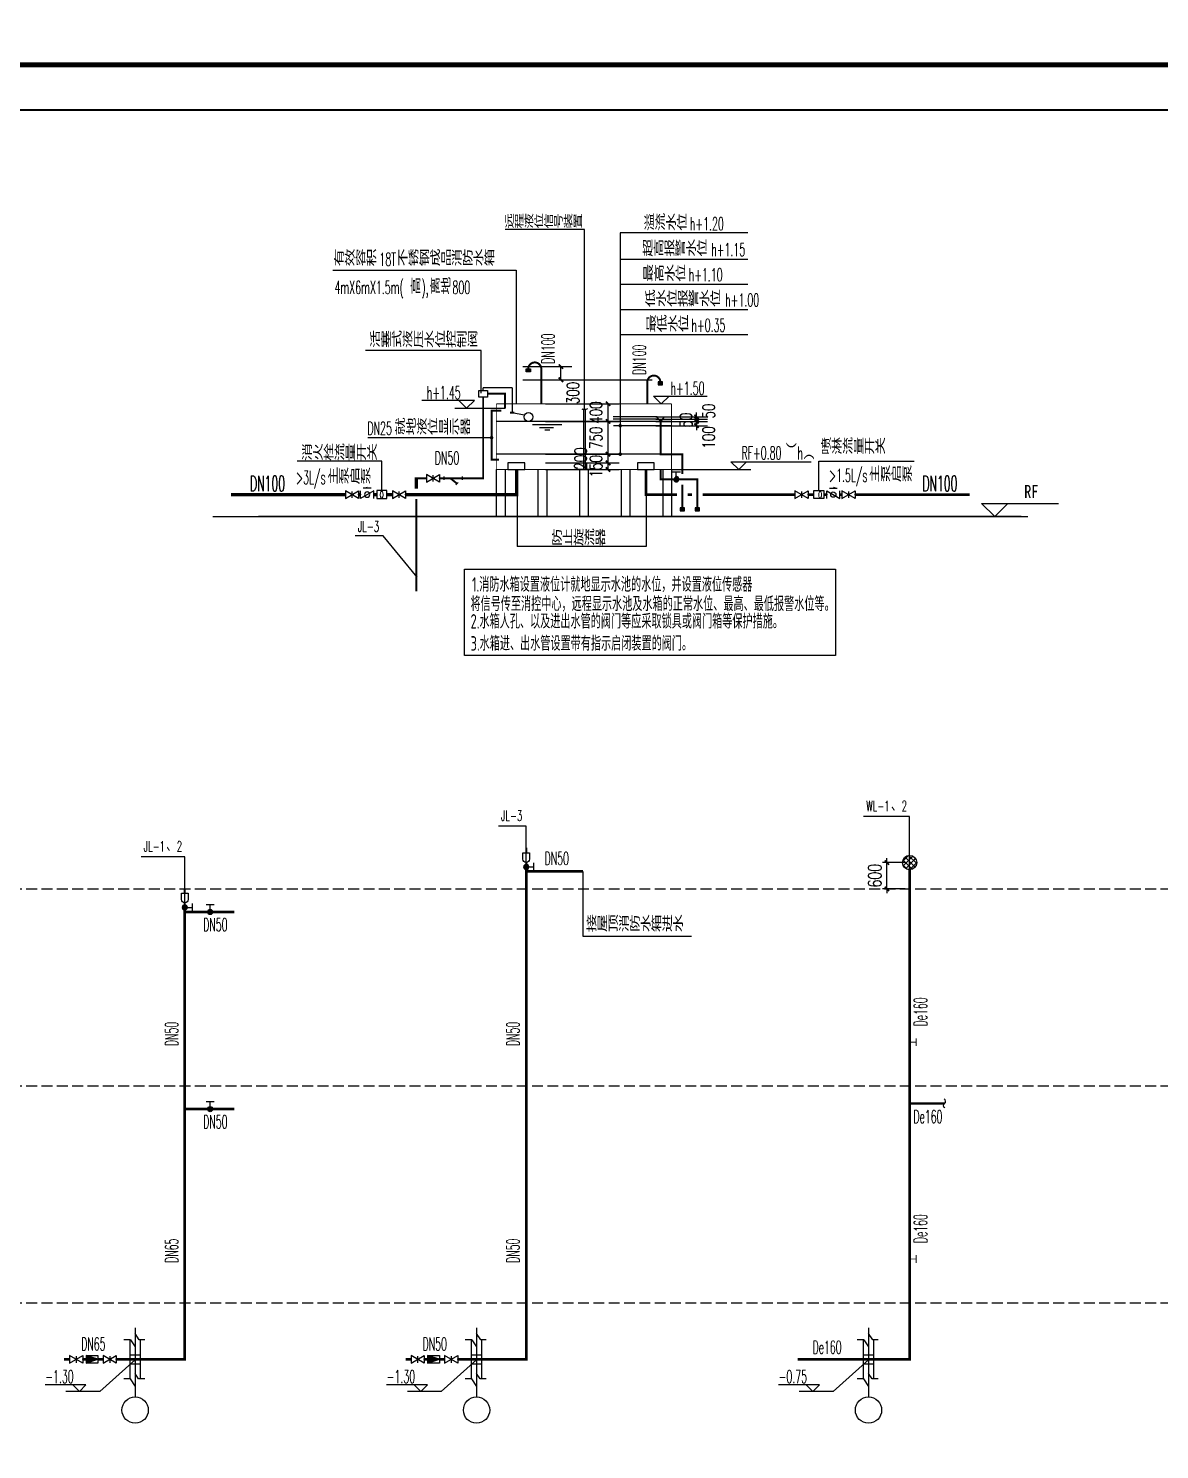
# Model space of a CAD drawing. Extents: x -452079 to 117456, y 3902 to 836955.
# Drawn here: x -314735 to -288910, y 234629 to 267077 of the extents above; entities that cross this region are included whole.
import ezdxf
from ezdxf.enums import TextEntityAlignment as Align

# ---------------------------------------------------------------- set-up
doc = ezdxf.new("R2010")
doc.units = 0
doc.header["$LTSCALE"] = 1000
doc.header["$MEASUREMENT"] = 0
for name, pattern in [('__DASH', [0.35, 0.25, -0.1]), ('CONTINOUS', [0]), ('DASH', [0.35, 0.25, -0.1])]:
    doc.linetypes.add(name, pattern=pattern)
for name, color, linetype in [('0-cxFrame', 155, 'Continuous'), ('BZ_ZF给水', 3, 'Continuous'), ('DIM_ELEV', 3, 'Continuous'), ('DIM_污水', 2, 'Continuous'), ('DIM_给水', 3, 'Continuous'), ('FM_ZF消防', 1, 'Continuous'), ('FM_ZF给水', 3, 'Continuous'), ('gps-wang', 90, 'Continuous'), ('PIPE-污水', 2, 'DASH'), ('SB_ZF污水', 2, 'Continuous'), ('SB_ZF消火栓M', 10, 'Continuous'), ('TEXT_给水', 3, 'Continuous'), ('TWT_DIM', 3, 'Continuous'), ('TWT_LEAD', 3, 'Continuous'), ('TWT_ZFBZ', 3, 'Continuous'), ('TWT_ZFSYMB', 3, 'Continuous'), ('TWT_ZF文字', 3, 'Continuous'), ('WZ_ZF污水', 2, 'Continuous'), ('WZ_ZF消防', 10, 'Continuous'), ('建-标高', 3, 'Continuous'), ('污水cao', 2, 'Continuous'), ('给排水wang', 2, 'Continuous')]:
    doc.layers.add(name, color=color, linetype=linetype)
for name, color, linetype, lineweight in [('0-cxText', 131, 'Continuous', 25), ('Gps-ZF喷淋', 6, 'TG_ZP', 60), ('Gps-ZF污水', 2, 'DASH', 60), ('Gps-ZF消防', 1, 'TG_X', 60), ('Gps-ZF给水', 3, 'TG_J', 60)]:
    doc.layers.add(name, color=color, linetype=linetype, lineweight=lineweight)
doc.styles.add('_TCH_DIM', font='SIMPLEX', dxfattribs={"width": 0.75, "bigfont": '@1HZTXT'})
doc.styles.add('_TCH_DIM_T3', font='SIMPLEX', dxfattribs={"width": 0.705882, "bigfont": 'GBCBIG'})
doc.styles.add('_TWT_PIPEDN', font='SIMPLEX', dxfattribs={"width": 0.65, "height": 3.5, "bigfont": 'HZTXT'})
doc.styles.add('_TWT_SERIAL', font='SIMPLEX', dxfattribs={"width": 0.8, "height": 3, "bigfont": 'HZTXT'})
doc.styles.add('cx_tuming', font='')
doc.styles.add('cx_tuqian1', font='')
doc.styles.add('HZTXT5', font='ISOCP.shx', dxfattribs={"width": 0.75, "bigfont": 'HZTXT.shx'})
doc.styles.add('TG_LINETYPE', font='SIMPLEX', dxfattribs={"width": 0.8, "height": 3.5, "bigfont": 'HZTXT'})
doc.styles.add('黑体', font='', dxfattribs={"height": 12})
doc.styles.get('cx_tuming').set_extended_font_data('SimHei')
doc.styles.get('cx_tuqian1').set_extended_font_data('SimSun')
doc.styles.get('黑体').set_extended_font_data('SimHei')
doc.linetypes.add('TG_J', pattern='A,2,-0.3,["J",TG_LINETYPE,S=0.1,R=0,X=-0.23,Y=-0.15],0', length=2.3)
doc.linetypes.add('TG_X', pattern='A,5,-0.3,["X",TG_LINETYPE,S=0.1,R=0,X=-0.23,Y=-0.15],0', length=5.3)
doc.linetypes.add('TG_ZP', pattern='A,3,-0.6,["ZP",TG_LINETYPE,S=0.1,R=0,X=-0.52,Y=-0.15],0', length=3.6)
doc.dimstyles.new('_TCH_ARCH&&100', dxfattribs={"dimtxt": 297.5, "dimasz": 100, "dimexe": 100, "dimexo": 100, "dimgap": 126.25, "dimtad": 1, "dimdec": 0, "dimzin": 0, "dimdsep": 46, "dimtxsty": '_TCH_DIM_T3', "dimblk": 'ARCHTICK', "dimcen": 0.09, "dimclrt": 7, "dimazin": 2, "dimtfac": 1, "dimtdec": 0, "dimtix": 1, "dimtmove": 2, "dimatfit": 3, "dimfxl": 0, "dimtolj": 1, "dimtzin": 0, "dimarcsym": 0})
doc.dimstyles.new('_TWT_ARCH&&100', dxfattribs={"dimtxt": 280, "dimasz": 100, "dimexe": 250, "dimexo": 300, "dimgap": 100, "dimtad": 1, "dimdec": 0, "dimzin": 0, "dimdsep": 46, "dimtxsty": '_TCH_DIM_T3', "dimblk": 'ARCHTICK', "dimcen": 0.09, "dimclrt": 7, "dimazin": 2, "dimtfac": 1, "dimtdec": 0, "dimtix": 1, "dimtmove": 2, "dimatfit": 3, "dimfxl": 0, "dimtolj": 1, "dimtzin": 0, "dimarcsym": 0})

# ---------------------------------------------------------------- blocks, each defined once
blk = doc.blocks.new('$VALVE$00000497')
for p, q in [((78, 138), (-78, 138)), ((0, 50), (0, 138))]:
    blk.add_line(p, q)
at = {"const_width": 49.6}
blk.add_lwpolyline([(25, 0, 1), (-25, 0, 1)], format="xyb", close=True, dxfattribs=at)
blk.add_circle((0, 0), 50)
blk = doc.blocks.new('pqf')
at = {"layer": '给排水wang'}
for p, q in [((75, 429), (-75, 429)), ((-75, 429), (-75, 283)), ((75, 283), (75, 429))]:
    blk.add_line(p, q, dxfattribs=at)
at = {"layer": '给排水wang', "linetype": 'Continuous', "const_width": 45}
for points in [[(0, 429), (0, 542)], [(0, 208), (0, 0)]]:
    blk.add_lwpolyline(points, dxfattribs=at)
at = {"layer": '给排水wang'}
blk.add_arc((0, 283), 75, 180, 0, dxfattribs=at)
at = {"layer": '给排水wang', "xscale": -1.2, "yscale": -1.2, "zscale": 1.2, "rotation": 270}
blk.add_blockref('$VALVE$00000497', (0, 104), dxfattribs=at)
blk = doc.blocks.new('A$C39EB7F71')
at = {"layer": 'TWT_ZF文字', "color": 2, "linetype": 'CONTINOUS'}
for p, q in [((0, 362), (0, -425)), ((-52, 227), (-128, 227)), ((-60, 227), (-60, -218)), ((-52, 227), (0, 148)), ((48, 227), (0, 298)), ((110, 227), (48, 227)), ((60, -218), (60, 227)), ((60, 50), (-60, 50)), ((60, 0), (-60, 0)), ((60, -50), (-60, -50)), ((40, -218), (0, -158)), ((-58, -218), (-128, -218)), ((-58, -218), (0, -306)), ((110, -218), (40, -218))]:
    blk.add_line(p, q, dxfattribs=at)
blk.add_circle((0, -575), 150, dxfattribs=at)
blk = doc.blocks.new('$VALVE$00000501')
for p, q in [((-175, 32), (-175, -32)), ((175, 32), (175, -32)), ((96, -77), (50, -123))]:
    blk.add_line(p, q)
at = {"const_width": 35}
for points in [[(-175, 0), (175, 0)], [(-52, 0), (73, -100)]]:
    blk.add_lwpolyline(points, dxfattribs=at)
for p in [(-175, -2), (175, -2)]:
    blk.add_point(p)
blk = doc.blocks.new('通气帽')
at = {"layer": 'gps-wang', "color": 2}
for p, q in [((3175349, 1716179, 800), (3175487, 1716317, 800)), ((3175571, 1716004, 800), (3175359, 1716216, 800)), ((3175366, 1716080, 800), (3175586, 1716301, 800)), ((3175638, 1716053, 800), (3175408, 1716283, 800)), ((3175421, 1716020, 800), (3175647, 1716246, 800)), ((3175673, 1716134, 800), (3175489, 1716318, 800)), ((3175459, 1716001, 800), (3175356, 1716104, 800)), ((3175509, 1715992, 800), (3175674, 1716158, 800))]:
    blk.add_line(p, q, dxfattribs=at)
blk.add_ellipse((3175511, 1716156, 800), major_axis=(0, 163), ratio=1, start_param=4.712370396041393, end_param=10.99555570322098, dxfattribs=at)
blk = doc.blocks.new('TK22.A1 L(Dragon)')
at = {"layer": '0-cxFrame', "color": 7, "const_width": 0.5}
blk.add_lwpolyline([(0, 0), (-841, 0), (-841, 594), (0, 594)], close=True, dxfattribs=at)
at = {"layer": '0-cxFrame', "const_width": 0.5}
blk.add_lwpolyline([(-80, 10), (-821, 10), (-821, 584), (-80, 584)], close=True, dxfattribs=at)
at = {"style": '黑体', "flags": 4}
blk.add_attdef('图幅', text='', height=3.3, dxfattribs=at).set_placement((-40, 3), align=Align.RIGHT)
at = {"layer": '0-cxText', "flags": 4}
for tag, height, style, p in [('建设单位', 3.5, 'cx_tuming', (-45, 240)), ('项目名称', 3.5, 'cx_tuming', (-45, 210)), ('子项名称', 3.5, 'cx_tuming', (-45, 180)), ('工程编号', 3.3, 'cx_tuqian1', (-35, 165)), ('图名1', 3.5, 'cx_tuming', (-45, 87)), ('图名2', 3.5, 'cx_tuming', (-45, 79)), ('图名3', 3.5, 'cx_tuming', (-45, 71)), ('出图日期', 3.3, 'cx_tuqian1', (-39, 60)), ('专业', 3.3, 'cx_tuqian1', (-55, 52)), ('图号', 3.3, 'cx_tuqian1', (-55, 44)), ('版次', 3.3, 'cx_tuqian1', (-20, 44))]:
    blk.add_attdef(tag, text='', height=height, dxfattribs=dict(at, style=style)).set_placement(p, align=Align.MIDDLE)
blk = doc.blocks.new('TK22.A0+1 L(Dragon)')
at = {"layer": '0-cxFrame', "color": 7, "const_width": 0.5}
blk.add_lwpolyline([(0, 0), (-1485, 0), (-1485, 841), (0, 841)], close=True, dxfattribs=at)
at = {"style": '黑体', "flags": 4}
blk.add_attdef('图幅', text='', height=3.3, dxfattribs=at).set_placement((-40, 3), align=Align.RIGHT)
at = {"layer": '0-cxText', "flags": 4}
for tag, height, style, p in [('建设单位', 3.5, 'cx_tuming', (-45, 240)), ('项目名称', 3.5, 'cx_tuming', (-45, 210)), ('子项名称', 3.5, 'cx_tuming', (-45, 180)), ('工程编号', 3.3, 'cx_tuqian1', (-35, 165)), ('图名1', 3.5, 'cx_tuming', (-45, 87)), ('图名2', 3.5, 'cx_tuming', (-45, 79)), ('图名3', 3.5, 'cx_tuming', (-45, 71)), ('出图日期', 3.3, 'cx_tuqian1', (-39, 60)), ('专业', 3.3, 'cx_tuqian1', (-55, 52)), ('图号', 3.3, 'cx_tuqian1', (-55, 44)), ('版次', 3.3, 'cx_tuqian1', (-20, 44))]:
    blk.add_attdef(tag, text='', height=height, dxfattribs=dict(at, style=style)).set_placement(p, align=Align.MIDDLE)
blk = doc.blocks.new('_ArchTick')
at = {"color": 0, "linetype": 'ByBlock', "const_width": 0.4}
blk.add_lwpolyline([(-0.5, -0.5), (0.5, 0.5)], dxfattribs=at)
blk = doc.blocks.new('*D456')
at = {"layer": 'TWT_ZFBZ', "color": 0, "lineweight": -2, "transparency": 16777216}
for p, q in [((-299481, 258206), (-299481, 258306)), ((-300413, 258206), (-299231, 258206)), ((-300413, 258156), (-299231, 258156)), ((-299481, 258156), (-299481, 258206)), ((-299481, 258156), (-299481, 258056))]:
    blk.add_line(p, q, dxfattribs=at)
at = {"layer": 'TWT_ZFBZ', "color": 0, "lineweight": -2, "transparency": 16777216, "xscale": 100, "yscale": 100, "zscale": 100}
for p, rotation in [((-299481, 258206), 270), ((-299481, 258156), 90)]:
    blk.add_blockref('_ArchTick', p, dxfattribs=dict(at, rotation=rotation))
at = {"layer": 'TWT_ZFBZ', "color": 7, "transparency": 16777216, "insert": (-299206, 258340), "char_height": 280, "attachment_point": 5, "rotation": 90, "style": '_TCH_DIM_T3'}
blk.add_mtext('\\A1;50', dxfattribs=at)
blk = doc.blocks.new('*D457')
at = {"layer": 'TWT_ZFBZ', "color": 0, "lineweight": -2, "transparency": 16777216}
for p, q in [((-300413, 258156), (-299231, 258156)), ((-300413, 258106), (-299231, 258106)), ((-299481, 258156), (-299481, 258256)), ((-299481, 258106), (-299481, 258156)), ((-299481, 258106), (-299481, 258006))]:
    blk.add_line(p, q, dxfattribs=at)
at = {"layer": 'TWT_ZFBZ', "color": 0, "lineweight": -2, "transparency": 16777216, "xscale": 100, "yscale": 100, "zscale": 100}
for p, rotation in [((-299481, 258156), 270), ((-299481, 258106), 90)]:
    blk.add_blockref('_ArchTick', p, dxfattribs=dict(at, rotation=rotation))
at = {"layer": 'TWT_ZFBZ', "color": 7, "transparency": 16777216, "insert": (-299721, 258131), "char_height": 280, "attachment_point": 5, "rotation": 90, "style": '_TCH_DIM_T3'}
blk.add_mtext('\\A1;50', dxfattribs=at)
blk = doc.blocks.new('*D458')
at = {"layer": 'TWT_ZFBZ', "color": 0, "lineweight": -2, "transparency": 16777216}
for p, q in [((-300413, 258106), (-299231, 258106)), ((-300413, 258006), (-299231, 258006)), ((-299481, 258106), (-299481, 258206)), ((-299481, 258006), (-299481, 258106)), ((-299481, 258006), (-299481, 257906))]:
    blk.add_line(p, q, dxfattribs=at)
at = {"layer": 'TWT_ZFBZ', "color": 0, "lineweight": -2, "transparency": 16777216, "xscale": 100, "yscale": 100, "zscale": 100}
for p, rotation in [((-299481, 258106), 270), ((-299481, 258006), 90)]:
    blk.add_blockref('_ArchTick', p, dxfattribs=dict(at, rotation=rotation))
at = {"layer": 'TWT_ZFBZ', "color": 7, "transparency": 16777216, "insert": (-299206, 257738), "char_height": 280, "attachment_point": 5, "rotation": 90, "style": '_TCH_DIM_T3'}
blk.add_mtext('\\A1;100', dxfattribs=at)
blk = doc.blocks.new('$VALVE$00000314')
for p, q in [((-125, -75), (-125, 75)), ((-125, 75), (125, -75)), ((-75, 125), (75, 125)), ((125, -75), (125, 75))]:
    blk.add_line(p, q)
blk.add_circle((0, 0), 50)
for p in [(-125, 0), (125, 0)]:
    blk.add_point(p)
blk.add_solid([(0, 125), (0, 150), (75, 125)])
blk = doc.blocks.new('$VALVE$00000296')
for points in [[(-125, 72), (-125, -72), (125, 72), (125, -72), (-125, 72)], [(0, 60), (0, -64)]]:
    blk.add_lwpolyline(points)
for p in [(-125, 0), (125, 0)]:
    blk.add_point(p)
blk = doc.blocks.new('*D459')
at = {"layer": 'TWT_ZFBZ', "color": 0, "lineweight": -2, "transparency": 16777216}
for p, q in [((-303449, 259356), (-302328, 259356)), ((-302578, 259056), (-302578, 259356)), ((-303449, 259056), (-302328, 259056))]:
    blk.add_line(p, q, dxfattribs=at)
at = {"layer": 'TWT_ZFBZ', "color": 0, "lineweight": -2, "transparency": 16777216, "xscale": 100, "yscale": 100, "zscale": 100}
for p, rotation in [((-302578, 259356), 90), ((-302578, 259056), 270)]:
    blk.add_blockref('_ArchTick', p, dxfattribs=dict(at, rotation=rotation))
at = {"layer": 'TWT_ZFBZ', "color": 7, "transparency": 16777216, "insert": (-302303, 258753), "char_height": 280, "attachment_point": 5, "rotation": 90, "style": '_TCH_DIM_T3'}
blk.add_mtext('\\A1;300', dxfattribs=at)
blk = doc.blocks.new('*D460')
at = {"layer": 'TWT_ZFBZ', "color": 0, "lineweight": -2, "transparency": 16777216}
for p, q in [((-302930, 258506), (-301251, 258506)), ((-301501, 258106), (-301501, 258506)), ((-302930, 258106), (-301251, 258106))]:
    blk.add_line(p, q, dxfattribs=at)
at = {"layer": 'TWT_ZFBZ', "color": 0, "lineweight": -2, "transparency": 16777216, "xscale": 100, "yscale": 100, "zscale": 100}
for p, rotation in [((-301501, 258506), 90), ((-301501, 258106), 270)]:
    blk.add_blockref('_ArchTick', p, dxfattribs=dict(at, rotation=rotation))
at = {"layer": 'TWT_ZFBZ', "color": 7, "transparency": 16777216, "insert": (-301776, 258306), "char_height": 280, "attachment_point": 5, "rotation": 90, "style": '_TCH_DIM_T3'}
blk.add_mtext('\\A1;400', dxfattribs=at)
blk = doc.blocks.new('*D461')
at = {"layer": 'TWT_ZFBZ', "color": 0, "lineweight": -2, "transparency": 16777216}
for p, q in [((-302930, 258106), (-301251, 258106)), ((-301501, 257356), (-301501, 258106)), ((-302930, 257356), (-301251, 257356))]:
    blk.add_line(p, q, dxfattribs=at)
at = {"layer": 'TWT_ZFBZ', "color": 0, "lineweight": -2, "transparency": 16777216, "xscale": 100, "yscale": 100, "zscale": 100}
for p, rotation in [((-301501, 258106), 90), ((-301501, 257356), 270)]:
    blk.add_blockref('_ArchTick', p, dxfattribs=dict(at, rotation=rotation))
at = {"layer": 'TWT_ZFBZ', "color": 7, "transparency": 16777216, "insert": (-301776, 257731), "char_height": 280, "attachment_point": 5, "rotation": 90, "style": '_TCH_DIM_T3'}
blk.add_mtext('\\A1;750', dxfattribs=at)
blk = doc.blocks.new('*D462')
at = {"layer": 'TWT_ZFBZ', "color": 0, "lineweight": -2, "transparency": 16777216}
for p, q in [((-302930, 257356), (-301251, 257356)), ((-301501, 257156), (-301501, 257356)), ((-302930, 257156), (-301251, 257156))]:
    blk.add_line(p, q, dxfattribs=at)
at = {"layer": 'TWT_ZFBZ', "color": 0, "lineweight": -2, "transparency": 16777216, "xscale": 100, "yscale": 100, "zscale": 100}
for p, rotation in [((-301501, 257356), 90), ((-301501, 257156), 270)]:
    blk.add_blockref('_ArchTick', p, dxfattribs=dict(at, rotation=rotation))
at = {"layer": 'TWT_ZFBZ', "color": 7, "transparency": 16777216, "insert": (-302126, 257256), "char_height": 280, "attachment_point": 5, "rotation": 90, "style": '_TCH_DIM_T3'}
blk.add_mtext('\\A1;200', dxfattribs=at)
blk = doc.blocks.new('*D463')
at = {"layer": 'TWT_ZFBZ', "color": 0, "lineweight": -2, "transparency": 16777216}
for p, q in [((-302930, 257156), (-301251, 257156)), ((-302930, 257006), (-301251, 257006)), ((-301501, 257006), (-301501, 257156))]:
    blk.add_line(p, q, dxfattribs=at)
at = {"layer": 'TWT_ZFBZ', "color": 0, "lineweight": -2, "transparency": 16777216, "xscale": 100, "yscale": 100, "zscale": 100}
for p, rotation in [((-301501, 257156), 90), ((-301501, 257006), 270)]:
    blk.add_blockref('_ArchTick', p, dxfattribs=dict(at, rotation=rotation))
at = {"layer": 'TWT_ZFBZ', "color": 7, "transparency": 16777216, "insert": (-301776, 257081), "char_height": 280, "attachment_point": 5, "rotation": 90, "style": '_TCH_DIM_T3'}
blk.add_mtext('\\A1;150', dxfattribs=at)
blk = doc.blocks.new('$ATTACHMENT$00000073')
at = {"const_width": 20}
for points in [[(0, 0), (150, 0)], [(150, 90), (150, -90)]]:
    blk.add_lwpolyline(points, dxfattribs=at)
blk = doc.blocks.new('$TwtSys$00000132')
at = {"elevation": 0}
blk.add_lwpolyline([(7, -101, -0.575183), (0, 0, 0.604745), (-11, 101, 16.924828)], format="xyb", dxfattribs=at)
blk = doc.blocks.new('$VALVE$00000752')
for p, q in [((-112.5, 75), (112.5, 75)), ((112.5, 75), (112.5, -75)), ((112.5, -75), (-112.5, -75))]:
    blk.add_line(p, q)
blk.add_lwpolyline([(-112.5, -75), (112.5, 0), (-112.5, 75)], close=True)
for p in [(-112.5, 0), (112.5, 0)]:
    blk.add_point(p)
blk.add_solid([(-112.5, 75), (112.5, 0), (-112.5, -75)])
blk = doc.blocks.new('*D464')
at = {"layer": 'TWT_DIM', "color": 0, "lineweight": -2, "transparency": 16777216}
for p, q in [((-294717, 248032), (-295236, 248032)), ((-295136, 248032), (-295136, 248132)), ((-295136, 247431), (-295136, 248032)), ((-294717, 247431), (-295236, 247431)), ((-295136, 247431), (-295136, 247331))]:
    blk.add_line(p, q, dxfattribs=at)
at = {"layer": 'TWT_DIM', "color": 0, "lineweight": -2, "transparency": 16777216, "xscale": 100, "yscale": 100, "zscale": 100}
for p, rotation in [((-295136, 248032), 270), ((-295136, 247431), 90)]:
    blk.add_blockref('_ArchTick', p, dxfattribs=dict(at, rotation=rotation))
at = {"layer": 'TWT_DIM', "color": 7, "transparency": 16777216, "insert": (-295411, 247731), "char_height": 297.5, "attachment_point": 5, "rotation": 90, "style": '_TCH_DIM_T3'}
blk.add_mtext('\\A1;600', dxfattribs=at)

msp = doc.modelspace()

# ---------------------------------------------------------------- hatches: boundary and pattern name
at = {"layer": 'Gps-ZF喷淋'}
for points in [[(-300632.72, 256432.72), (-300662.72, 256432.72), (-300662.72, 256402.72)], [(-300632.72, 256432.72), (-300632.72, 256402.72), (-300662.72, 256402.72)]]:
    msp.add_hatch(color=256, dxfattribs=at).paths.add_polyline_path(points)
at = {"layer": 'Gps-ZF污水'}
for points in [[(-294618.98, 236689.88), (-294618.98, 236659.88), (-294588.98, 236659.88)], [(-294618.98, 236689.88), (-294588.98, 236689.88), (-294588.98, 236659.88)]]:
    msp.add_hatch(color=256, dxfattribs=at).paths.add_polyline_path(points)
at = {"layer": 'Gps-ZF消防', "linetype": 'TG_X'}
for points in [[(-303586.63, 256432.72), (-303546.63, 256432.72), (-303546.63, 256392.72)], [(-303586.63, 256432.72), (-303586.63, 256392.72), (-303546.63, 256392.72)]]:
    msp.add_hatch(color=256, dxfattribs=at).paths.add_polyline_path(points)
at = {"layer": 'Gps-ZF给水', "linetype": 'TG_J'}
for points in [[(-303852.99, 258734.52), (-303852.99, 258757.02), (-303830.49, 258757.02)], [(-305878.4, 256805.61), (-305878.4, 256828.11), (-305918.4, 256828.11)], [(-304352.88, 256805.61), (-304352.88, 256783.11), (-304330.38, 256783.11)]]:
    msp.add_hatch(color=256, dxfattribs=at).paths.add_polyline_path(points)
at = {"layer": 'Gps-ZF给水', "linetype": 'Continuous'}
for points in [[(-304161.12, 258351.67), (-304183.62, 258351.67), (-304183.62, 258374.17)], [(-304161.12, 258351.67), (-304161.12, 258374.17), (-304183.62, 258374.17)], [(-300299.63, 257355.61), (-300322.13, 257355.61), (-300322.13, 257333.11)], [(-300299.63, 257355.61), (-300299.63, 257333.11), (-300322.13, 257333.11)], [(-299802.88, 257355.61), (-299780.38, 257355.61), (-299780.38, 257378.11)], [(-299802.88, 257355.61), (-299802.88, 257378.11), (-299780.38, 257378.11)], [(-304161.12, 257231.82), (-304161.12, 257209.32), (-304183.62, 257209.32)], [(-304161.12, 257231.82), (-304183.62, 257231.82), (-304183.62, 257209.32)], [(-300303.63, 256784.61), (-300303.63, 256762.11), (-300326.13, 256762.11)], [(-300303.63, 256784.61), (-300326.13, 256784.61), (-300326.13, 256762.11)], [(-299463.65, 256784.61), (-299463.65, 256807.11), (-299441.15, 256807.11)], [(-299463.65, 256784.61), (-299441.15, 256784.61), (-299441.15, 256807.11)]]:
    msp.add_hatch(color=256, dxfattribs=at).paths.add_polyline_path(points)
at = {"layer": 'Gps-ZF给水'}
for points in [[(-305878.4, 256805.61), (-305918.4, 256805.61), (-305918.4, 256828.11)], [(-303370.72, 247828.48), (-303400.72, 247828.48), (-303400.72, 247858.48)], [(-303370.72, 247828.48), (-303370.72, 247858.48), (-303400.72, 247858.48)], [(-311165.55, 246902.86), (-311165.55, 246932.86), (-311195.55, 246932.86)], [(-311165.55, 246902.86), (-311195.55, 246902.86), (-311195.55, 246932.86)], [(-311165.55, 236689.88), (-311135.55, 236689.88), (-311135.55, 236659.88)], [(-311165.55, 236689.88), (-311165.55, 236659.88), (-311135.55, 236659.88)], [(-303370.72, 236689.88), (-303340.72, 236689.88), (-303340.72, 236659.88)], [(-303370.72, 236689.88), (-303370.72, 236659.88), (-303340.72, 236659.88)]]:
    msp.add_hatch(color=256, dxfattribs=at).paths.add_polyline_path(points)
at = {"layer": 'Gps-ZF给水', "linetype": 'CONTINOUS'}
msp.add_hatch(color=256, dxfattribs=at).paths.add_polyline_path([(-304352.88, 256805.61), (-304330.38, 256805.61), (-304330.38, 256783.11)])
at = {"layer": 'TWT_ZF文字'}
msp.add_hatch(color=3, dxfattribs=at).paths.add_polyline_path([(-303852.99, 258734.52), (-303830.49, 258734.52), (-303830.49, 258757.02)])

# ---------------------------------------------------------------- linework, layer by layer
msp.add_line((-302037.07, 258376.94, 0), (-302037.07, 262482.99, 0))
at = {"layer": 'BZ_ZF给水'}
for p, q in [((-306639.4, 255494.48), (-307274.43, 255494.48)), ((-305863.4, 254547.48), (-306639.4, 255494.48))]:
    msp.add_line(p, q, dxfattribs=at)
at = {"layer": 'BZ_ZF给水', "elevation": 0}
msp.add_lwpolyline([(-303400.48, 257155.74), (-303786.98, 257155.74), (-303786.98, 257005.61), (-303400.48, 257005.61)], close=True, dxfattribs=at)
at = {"layer": 'BZ_ZF给水'}
msp.add_lwpolyline([(-300446.57, 257155.74), (-300833.07, 257155.74), (-300833.07, 257005.61), (-300446.57, 257005.61)], close=True, dxfattribs=at)
at = {"layer": 'DIM_ELEV', "color": 144}
for p, q in [((-310524.28, 255932.71), (-291920.15, 255932.71)), ((-308378.75, 255932.71), (-301708.05, 255932.71))]:
    msp.add_line(p, q, dxfattribs=at)
at = {"layer": 'DIM_ELEV', "color": 252}
msp.add_line((-292545.63, 255932.71), (-309480.2, 255932.71), dxfattribs=at)
at = {"layer": 'DIM_ELEV', "linetype": '__DASH'}
for p, q in [((-316187.36, 247431.15), (-261987.6, 247431.15)), ((-316187.36, 242931.15), (-261987.6, 242931.15)), ((-316187.36, 237981.15), (-261987.6, 237981.15))]:
    msp.add_line(p, q, dxfattribs=at)
at = {"layer": 'DIM_ELEV'}
msp.add_lwpolyline([(-299630.97, 255932.71), (-304511.97, 255932.71)], dxfattribs=at)
at = {"layer": 'DIM_污水'}
for p, q in [((-294618.98, 249083.41), (-295668.61, 249083.41)), ((-294618.98, 245899.72), (-294618.98, 249083.41))]:
    msp.add_line(p, q, dxfattribs=at)
at = {"layer": 'DIM_给水'}
for p, q in [((-303370.72, 248861.24), (-304005.75, 248861.24)), ((-303370.72, 247617.99), (-303370.72, 248861.24)), ((-311165.55, 248163.06), (-312163.32, 248163.06)), ((-311165.55, 246692.37), (-311165.55, 248163.06))]:
    msp.add_line(p, q, dxfattribs=at)
at = {"layer": 'Gps-ZF喷淋', "const_width": 60}
for points in [[(-300632.72, 257005.61), (-300632.72, 256432.72)], [(-300632.72, 256432.72), (-299925.38, 256432.72)], [(-299680.38, 256432.72), (-299586.15, 256432.72)], [(-299341.15, 256432.72), (-297234.42, 256432.72)], [(-296934.42, 256432.72), (-296805.02, 256432.72)], [(-296577.93, 256432.72), (-296509.15, 256432.72)], [(-296209.15, 256432.72), (-296161.86, 256432.72)], [(-295861.86, 256432.72), (-293249.31, 256432.72)]]:
    msp.add_lwpolyline(points, dxfattribs=at)
at = {"layer": 'Gps-ZF污水', "const_width": 60}
for points in [[(-294618.98, 243931.15), (-294618.98, 247868.28)], [(-294618.98, 242531.15), (-294618.98, 243931.15)], [(-294618.98, 238981.15), (-294618.98, 242531.15)], [(-294618.98, 242531.15), (-293818.98, 242531.15)], [(-294618.98, 236689.88), (-294618.98, 238981.15)], [(-297176.05, 236689.88), (-294618.98, 236689.88)]]:
    msp.add_lwpolyline(points, dxfattribs=at)
at = {"layer": 'Gps-ZF消防', "linetype": 'TG_X', "const_width": 80}
for points in [[(-303586.63, 256432.72), (-303586.63, 257005.61)], [(-310110.95, 256432.72), (-307498.41, 256432.72)], [(-307198.41, 256432.72), (-307151.11, 256432.72)], [(-306851.11, 256432.72), (-306782.34, 256432.72)], [(-306555.25, 256432.72), (-306425.85, 256432.72)], [(-306125.85, 256432.72), (-303586.63, 256432.72)]]:
    msp.add_lwpolyline(points, dxfattribs=at)
at = {"layer": 'Gps-ZF给水', "linetype": 'CONTINOUS', "const_width": 45}
msp.add_lwpolyline([(-304352.88, 258659.52), (-304352.88, 256805.61)], dxfattribs=at)
at = {"layer": 'Gps-ZF给水', "linetype": 'TG_J', "const_width": 45}
for points in [[(-304252.88, 258734.52), (-303852.99, 258734.52)], [(-305878.4, 256805.61), (-305650.28, 256805.61)], [(-305350.28, 256805.61), (-304352.88, 256805.61)], [(-305878.4, 254227.84), (-305878.4, 256334.48)]]:
    msp.add_lwpolyline(points, dxfattribs=at)
at = {"layer": 'Gps-ZF给水', "linetype": 'Continuous', "const_width": 45}
for points in [[(-304161.12, 257231.82), (-304161.12, 258351.67)], [(-304161.12, 258351.67), (-303937.2, 258351.67)], [(-300299.63, 258156.61), (-300299.63, 257355.61)], [(-300299.63, 257355.61), (-299802.88, 257355.61)], [(-299802.88, 256907.11), (-299802.88, 257355.61)], [(-303992.27, 257231.82), (-304161.12, 257231.82)], [(-300303.63, 257005.61), (-300303.63, 256784.61)], [(-299463.65, 256784.61), (-300303.63, 256784.61)], [(-299802.88, 256132.92), (-299802.88, 256662.11)], [(-299463.65, 256784.61), (-299463.65, 256129.26)]]:
    msp.add_lwpolyline(points, dxfattribs=at)
at = {"layer": 'Gps-ZF给水'}
for points, const_width in [([(-305878.4, 256805.61), (-305878.4, 256566.48)], 80), ([(-303370.72, 236689.88), (-303370.72, 247828.48)], 60), ([(-303370.72, 247828.48), (-302076.37, 247828.48)], 60), ([(-311165.55, 246902.86), (-310032.49, 246902.86)], 60), ([(-311165.55, 242402.86), (-311165.55, 246902.86)], 60), ([(-311165.55, 236689.88), (-311165.55, 242402.86)], 60), ([(-311165.55, 242402.86), (-310032.49, 242402.86)], 60), ([(-313919.59, 236689.88), (-313793.6, 236689.88)], 60), ([(-313493.6, 236689.88), (-313416.76, 236689.88)], 60), ([(-313146.76, 236689.88), (-313029.07, 236689.88)], 60), ([(-312729.07, 236689.88), (-311165.55, 236689.88)], 60), ([(-306124.76, 236689.88), (-305998.77, 236689.88)], 60), ([(-305698.77, 236689.88), (-305621.93, 236689.88)], 60), ([(-305351.93, 236689.88), (-305234.24, 236689.88)], 60), ([(-304934.24, 236689.88), (-303370.72, 236689.88)], 60)]:
    msp.add_lwpolyline(points, dxfattribs=dict(at, const_width=const_width))
at = {"layer": 'TWT_LEAD'}
for p, q in [((-302076.37, 247828.48), (-302076.37, 246350.48)), ((-302076.37, 246350.48), (-299592.94, 246350.48))]:
    msp.add_line(p, q, dxfattribs=at)
at = {"layer": 'TWT_ZFBZ'}
msp.add_line((-302888.67, 259055.91), (-300491.47, 259055.91), dxfattribs=at)
at = {"layer": 'TWT_ZFSYMB', "const_width": 40, "elevation": 0}
for points in [[(-301223.63, 258025.61, -1), (-301223.63, 257985.61, -1)], [(-301223.63, 257375.61, -1), (-301223.63, 257335.61, -1)]]:
    msp.add_lwpolyline(points, format="xyb", close=True, dxfattribs=at)
at = {"layer": 'TWT_ZFSYMB'}
for points, const_width in [([(-301223.63, 258215.61, -1), (-301223.63, 258195.61, -1)], 20), ([(-301223.63, 258165.61, -1), (-301223.63, 258145.61, -1)], 20), ([(-301223.63, 258115.61, -1), (-301223.63, 258095.61, -1)], 20), ([(-304161.12, 257752.59, -1), (-304161.12, 257712.59, -1)], 40)]:
    msp.add_lwpolyline(points, format="xyb", close=True, dxfattribs=dict(at, const_width=const_width))
at = {"layer": 'TWT_ZF文字', "color": 7}
for p, q in [((-302037.07, 262482.99), (-303854.1, 262482.99)), ((-301223.63, 262411.17, 0), (-301223.63, 257355.61, 0)), ((-298311.67, 262411.17, 0), (-301223.63, 262411.17, 0)), ((-307782.18, 261556.86), (-303596.63, 261556.86)), ((-303596.63, 261556.86), (-303596.63, 258505.61)), ((-298311.67, 261804.88, 0), (-301223.63, 261804.88, 0)), ((-298311.67, 261229.38, 0), (-301223.63, 261229.38, 0)), ((-298311.67, 260653.88, 0), (-301223.63, 260653.88, 0)), ((-298311.67, 260078.38, 0), (-301223.63, 260078.38, 0)), ((-304395.23, 259721.39), (-307039.55, 259721.39)), ((-304395.23, 258750.97), (-304395.23, 259721.39)), ((-300286.43, 258505.61), (-300464.88, 258684.06)), ((-300464.88, 258684.06), (-299241.51, 258684.06)), ((-300286.43, 258505.61), (-300107.99, 258684.06)), ((-304553.69, 258584.06), (-305756.34, 258584.06)), ((-305000.79, 258405.61), (-303852.99, 258405.61)), ((-304732.13, 258405.61), (-304910.58, 258584.06)), ((-304732.13, 258405.61), (-304553.69, 258584.06)), ((-304161.12, 257725.86), (-306982.97, 257725.86, 0)), ((-306668.79, 257194.51), (-308602.22, 257194.51)), ((-306668.79, 256527.39), (-306668.79, 257194.51)), ((-303578.56, 257005.61, 0), (-303578.56, 255245.97, 0)), ((-300052.88, 257005.61), (-298240.48, 257005.61)), ((-298517.29, 257005.61), (-298695.73, 257184.06)), ((-298695.73, 257184.06), (-296866.4, 257184.06)), ((-298517.29, 257005.61), (-298338.85, 257184.06)), ((-296691.47, 257194.51), (-294510, 257194.51)), ((-296691.47, 256527.39), (-296691.47, 257194.51)), ((-300632.72, 255245.97, 0), (-303578.56, 255245.97, 0))]:
    msp.add_line(p, q, dxfattribs=at)
at = {"layer": 'TWT_ZF文字', "color": 3}
for p, q in [((-303373.39, 259295.86), (-303273.78, 259295.86)), ((-303373.39, 259283.73), (-303273.78, 259283.73)), ((-303373.39, 259271.6), (-303273.78, 259271.6)), ((-303363.39, 259237.29), (-303363.39, 259305.91)), ((-303353.44, 259237.29), (-303353.44, 259305.91)), ((-303343.48, 259237.29), (-303343.48, 259305.91)), ((-303333.53, 259237.29), (-303333.53, 259305.91)), ((-303323.53, 259237.29), (-303323.53, 259305.91)), ((-303313.58, 259237.29), (-303313.58, 259305.91)), ((-303303.63, 259237.29), (-303303.63, 259305.91)), ((-303293.68, 259237.29), (-303293.68, 259305.91)), ((-303283.73, 259237.29), (-303283.73, 259305.91)), ((-303373.39, 259259.47), (-303273.78, 259259.47)), ((-303373.39, 259247.35), (-303273.78, 259247.35)), ((-300258.17, 258995.86), (-300357.78, 258995.86)), ((-300258.17, 258983.73), (-300357.78, 258983.73)), ((-300258.17, 258971.6), (-300357.78, 258971.6)), ((-300258.17, 258959.47), (-300357.78, 258959.47)), ((-300258.17, 258947.35), (-300357.78, 258947.35)), ((-300347.83, 258937.29), (-300347.83, 259005.91)), ((-300337.88, 258937.29), (-300337.88, 259005.91)), ((-300327.93, 258937.29), (-300327.93, 259005.91)), ((-300317.98, 258937.29), (-300317.98, 259005.91)), ((-300308.03, 258937.29), (-300308.03, 259005.91)), ((-300298.03, 258937.29), (-300298.03, 259005.91)), ((-300288.08, 258937.29), (-300288.08, 259005.91)), ((-300278.12, 258937.29), (-300278.12, 259005.91)), ((-300268.17, 258937.29), (-300268.17, 259005.91)), ((-304452.88, 258809.52), (-304252.88, 258809.52)), ((-304452.88, 258659.52), (-304452.88, 258809.52)), ((-304252.88, 258659.52), (-304452.88, 258659.52)), ((-304352.88, 258809.52), (-304352.88, 258868.79)), ((-303694.31, 258868.79), (-304352.88, 258868.79)), ((-304252.88, 258809.52), (-304252.88, 258659.52)), ((-303694.31, 258868.79), (-303694.31, 258315.89)), ((-303737.61, 258315.89), (-303647.08, 258315.89)), ((-303737.61, 258298.6), (-303647.08, 258298.6)), ((-303694.31, 258298.6), (-303694.31, 258304.19)), ((-303694.31, 258304.19), (-303418.27, 258255.61)), ((-299753.02, 256122.87), (-299852.63, 256122.87)), ((-299753.02, 256110.74), (-299852.63, 256110.74)), ((-299753.02, 256098.61), (-299852.63, 256098.61)), ((-299753.02, 256086.48), (-299852.63, 256086.48)), ((-299753.02, 256074.36), (-299852.63, 256074.36)), ((-299842.68, 256064.3), (-299842.68, 256132.92)), ((-299832.73, 256064.3), (-299832.73, 256132.92)), ((-299822.78, 256064.3), (-299822.78, 256132.92)), ((-299812.83, 256064.3), (-299812.83, 256132.92)), ((-299802.88, 256064.3), (-299802.88, 256132.92)), ((-299792.88, 256064.3), (-299792.88, 256132.92)), ((-299782.92, 256064.3), (-299782.92, 256132.92)), ((-299772.97, 256064.3), (-299772.97, 256132.92)), ((-299763.02, 256064.3), (-299763.02, 256132.92)), ((-299413.79, 256119.21), (-299513.4, 256119.21)), ((-299413.79, 256107.08), (-299513.4, 256107.08)), ((-299413.79, 256094.95), (-299513.4, 256094.95)), ((-299413.79, 256082.82), (-299513.4, 256082.82)), ((-299413.79, 256070.7), (-299513.4, 256070.7)), ((-299503.45, 256060.64), (-299503.45, 256129.26)), ((-299493.5, 256060.64), (-299493.5, 256129.26)), ((-299483.55, 256060.64), (-299483.55, 256129.26)), ((-299473.6, 256060.64), (-299473.6, 256129.26)), ((-299463.65, 256060.64), (-299463.65, 256129.26)), ((-299453.65, 256060.64), (-299453.65, 256129.26)), ((-299443.7, 256060.64), (-299443.7, 256129.26)), ((-299433.75, 256060.64), (-299433.75, 256129.26)), ((-299423.79, 256060.64), (-299423.79, 256129.26))]:
    msp.add_line(p, q, dxfattribs=at)
at = {"layer": 'TWT_ZF文字'}
for p, q in [((-302103.64, 258391.04), (-302067.73, 258376.94)), ((-302006.4, 258376.94), (-302067.73, 258376.94)), ((-302052.88, 257005.61), (-302052.88, 258376.94)), ((-302018.01, 257005.61), (-302018.01, 258376.94)), ((-301970.5, 258391.04), (-302006.4, 258376.94)), ((-300052.88, 258105.61), (-304052.88, 258105.61)), ((-303229.65, 258032.83), (-302559.28, 258032.83)), ((-303067.88, 257968.38), (-302750.13, 257968.38)), ((-300382.76, 258205.61), (-301383.63, 258205.61)), ((-300382.76, 258155.61), (-301383.63, 258155.61)), ((-300052.88, 258005.61), (-301373.63, 258005.61)), ((-300300.13, 258105.61), (-300389.35, 258205.61)), ((-300389.35, 258205.61), (-300210.91, 258205.61)), ((-300300.13, 258105.61), (-300210.91, 258205.61)), ((-302948.66, 257908.79), (-302834.42, 257908.79)), ((-300052.88, 257355.61, 0), (-304052.88, 257355.61, 0)), ((-304052.88, 257005.61), (-304052.88, 255932.71)), ((-303852.88, 257005.61), (-303852.88, 255932.71)), ((-303102.88, 257005.61), (-303102.88, 255932.71)), ((-302902.88, 257005.61), (-302902.88, 255932.71)), ((-301670.2, 257005.61), (-302270.2, 257005.61)), ((-302152.88, 257005.61), (-302152.88, 255932.71)), ((-301952.88, 257005.61), (-301952.88, 255932.71)), ((-301202.88, 257005.61), (-301202.88, 255932.71)), ((-301002.88, 257005.61), (-301002.88, 255932.71)), ((-300252.88, 257005.61), (-300252.88, 255932.71)), ((-300052.88, 257005.61), (-300052.88, 255932.71)), ((-304364.12, 255932.71), (-299756.12, 255932.71)), ((-312299.05, 236681.15), (-313106.22, 235954.29)), ((-304504.22, 236681.15), (-305311.39, 235954.29)), ((-295555.52, 236681.15), (-296362.69, 235954.29)), ((-313421.32, 236104.29), (-314351.24, 236104.29)), ((-313106.22, 235954.29), (-313878.72, 235954.29)), ((-313571.32, 235954.29), (-313721.32, 236104.29)), ((-313571.32, 235954.29), (-313421.32, 236104.29)), ((-305626.49, 236104.29), (-306556.41, 236104.29)), ((-305311.39, 235954.29), (-306083.89, 235954.29)), ((-305776.49, 235954.29), (-305926.49, 236104.29)), ((-305776.49, 235954.29), (-305626.49, 236104.29)), ((-296677.78, 236104.29), (-297607.71, 236104.29)), ((-296362.69, 235954.29), (-297135.19, 235954.29)), ((-296827.78, 235954.29), (-296977.78, 236104.29)), ((-296827.78, 235954.29), (-296677.78, 236104.29))]:
    msp.add_line(p, q, dxfattribs=at)
at = {"layer": 'TWT_ZF文字', "color": 3}
for points in [[(-303373.39, 259305.91), (-303273.78, 259305.91), (-303273.78, 259237.29), (-303373.39, 259237.29)], [(-300258.17, 259005.91), (-300357.78, 259005.91), (-300357.78, 258937.29), (-300258.17, 258937.29)]]:
    msp.add_lwpolyline(points, close=True, dxfattribs=at)
at = {"layer": 'TWT_ZF文字', "linetype": 'TG_X', "const_width": 45}
for points in [[(-303025.37, 259305.91, 0.97315717), (-303323.6, 259305.91, -0.36184825)], [(-300606.19, 259005.91, -0.97315717), (-300307.96, 259005.91, 0.36184825)]]:
    msp.add_lwpolyline(points, format="xyb", dxfattribs=at)
for points in [[(-303025.37, 258505.61), (-303025.37, 259305.91)], [(-300606.19, 258505.61), (-300606.19, 259005.91)]]:
    msp.add_lwpolyline(points, dxfattribs=at)
at = {"layer": 'TWT_ZF文字', "color": 3, "const_width": 45}
msp.add_lwpolyline([(-303852.99, 258734.52), (-303852.99, 258405.61)], dxfattribs=at)
at = {"layer": 'TWT_ZF文字', "const_width": 20, "flags": 128}
for points in [[(-301086.17, 258505.61), (-304052.88, 258505.61)], [(-304052.88, 258505.61), (-304052.88, 257005.61)], [(-300052.88, 258505.61), (-301093.63, 258505.61)], [(-300052.88, 257005.61), (-300052.88, 258505.61)], [(-304052.88, 257005.61), (-300052.88, 257005.61)]]:
    msp.add_lwpolyline(points, dxfattribs=at)
at = {"layer": 'TWT_ZF文字', "color": 7, "elevation": 0}
msp.add_lwpolyline([(-300632.72, 257005.61), (-300632.72, 255245.97)], dxfattribs=at)
at = {"layer": 'TWT_ZF文字'}
for points in [[(-306555.25, 256527.39), (-306782.34, 256527.39), (-306782.34, 256342.74), (-306555.25, 256342.74)], [(-296805.02, 256527.39), (-296577.93, 256527.39), (-296577.93, 256342.74), (-296805.02, 256342.74)]]:
    msp.add_lwpolyline(points, close=True, dxfattribs=at)
at = {"layer": 'TWT_ZF文字', "color": 3, "elevation": 0}
for points in [[(-299753.02, 256132.92), (-299852.63, 256132.92), (-299852.63, 256064.3), (-299753.02, 256064.3)], [(-299413.79, 256129.26), (-299513.4, 256129.26), (-299513.4, 256060.64), (-299413.79, 256060.64)]]:
    msp.add_lwpolyline(points, close=True, dxfattribs=at)
at = {"layer": 'TWT_ZF文字', "color": 7}
msp.add_lwpolyline([(-304778.65, 254732.75), (-296311.95, 254732.87), (-296311.93, 252756.8), (-304778.63, 252756.68)], close=True, dxfattribs=at)
at = {"layer": 'TWT_ZF文字', "color": 3}
msp.add_circle((-303318.27, 258205.61), 100, dxfattribs=at)
at = {"layer": '建-标高'}
for p, q in [((-292674.99, 255932.71), (-292974.99, 256232.71)), ((-292974.99, 256232.71), (-291214.99, 256232.71)), ((-292674.99, 255932.71), (-292374.99, 256232.71)), ((-292071.61, 255932.71), (-294337.21, 255932.71))]:
    msp.add_line(p, q, dxfattribs=at)

# ---------------------------------------------------------------- block references
msp.add_blockref('通气帽', (-3470127.88, -1468124.12, -800.07))
at = {"layer": '0-cxFrame'}
for name, p, xscale, yscale, zscale in [('TK22.A0+1 L(Dragon)', (-75706.06, 266257.12), 170, 170, 170), ('TK22.A1 L(Dragon)', (-244098.56, 206814.62), 100, 100, 100)]:
    msp.add_blockref(name, p, dxfattribs=dict(at, xscale=xscale, yscale=yscale, zscale=zscale))
at = {"layer": 'FM_ZF消防', "xscale": 1.2, "zscale": 1.2}
for name, p, yscale, rotation in [('$VALVE$00000296', (-307348.41, 256432.72), -1.2, 180), ('$VALVE$00000314', (-307001.11, 256432.72), -1.2, 180), ('$VALVE$00000296', (-306275.85, 256432.72), -1.2, 179.9999999907968), ('$VALVE$00000296', (-297084.42, 256432.72), 1.2, 6.824844291826708e-09)]:
    msp.add_blockref(name, p, dxfattribs=dict(at, yscale=yscale, rotation=rotation))
at = {"layer": 'FM_ZF消防', "xscale": 1.2, "yscale": 1.2, "zscale": 1.2}
for name, p in [('$VALVE$00000314', (-296359.15, 256432.72)), ('$VALVE$00000296', (-296011.86, 256432.72))]:
    msp.add_blockref(name, p, dxfattribs=at)
at = {"layer": 'FM_ZF给水', "xscale": 1.2, "yscale": 1.2, "zscale": 1.2, "rotation": 359.9999999820909}
msp.add_blockref('$VALVE$00000296', (-305500.28, 256805.61), dxfattribs=at)
at = {"layer": 'FM_ZF给水', "xscale": 1.2, "yscale": 1.2, "zscale": 1.2}
for name, p in [('$VALVE$00000501', (-305039.75, 256805.61)), ('$VALVE$00000497', (-310586.43, 246902.86)), ('$VALVE$00000497', (-310586.43, 242402.86)), ('$VALVE$00000296', (-313643.6, 236689.88)), ('$VALVE$00000752', (-313281.76, 236689.88)), ('$VALVE$00000296', (-312879.07, 236689.88)), ('$VALVE$00000296', (-305848.77, 236689.88)), ('$VALVE$00000752', (-305486.93, 236689.88)), ('$VALVE$00000296', (-305084.24, 236689.88))]:
    msp.add_blockref(name, p, dxfattribs=at)
at = {"layer": 'PIPE-污水', "xscale": 1.2, "yscale": -1.2, "zscale": 1.2, "rotation": 179.9999999971768}
msp.add_blockref('$VALVE$00000497', (-299944.88, 256784.61), dxfattribs=at)
at = {"layer": 'SB_ZF污水'}
for name, p in [('$ATTACHMENT$00000073', (-294618.98, 243931.15)), ('$TwtSys$00000132', (-293818.98, 242531.15)), ('$ATTACHMENT$00000073', (-294618.98, 238981.15))]:
    msp.add_blockref(name, p, dxfattribs=at)
at = {"layer": 'SB_ZF消火栓M', "xscale": 2, "yscale": 2, "zscale": 2}
for p in [(-312299.05, 236681.15), (-304504.22, 236681.15), (-295555.52, 236681.15)]:
    msp.add_blockref('A$C39EB7F71', p, dxfattribs=at)
at = {"layer": '污水cao', "xscale": -1}
for p in [(-303370.72, 247828.48), (-311165.55, 246902.86)]:
    msp.add_blockref('pqf', p, dxfattribs=at)

# ---------------------------------------------------------------- texts
at = {"layer": 'BZ_ZF给水', "color": 7, "style": '_TWT_SERIAL', "width": 0.6}
msp.add_text('JL-3', height=240, dxfattribs=at).set_placement((-307214.43, 255584.48))
at = {"layer": 'DIM_ELEV', "style": '黑体', "width": 0.8}
msp.add_text('RF', height=300, dxfattribs=at).set_placement((-292001.8, 256352.91))
at = {"layer": 'DIM_污水', "color": 7, "style": '_TWT_SERIAL'}
for s, height, width, p in [('WL-1', 240, 0.6, (-295608.61, 249203.41)), ('、', 300, 0.8, (-295039.46, 249203.41)), ('2', 240, 0.6, (-294799.46, 249203.41))]:
    msp.add_text(s, height=height, dxfattribs=dict(at, width=width)).set_placement(p)
at = {"layer": 'DIM_给水', "color": 7, "style": '_TWT_SERIAL'}
for s, height, width, p in [('JL-3', 240, 0.6, (-303945.75, 248981.24)), ('JL-1', 240, 0.6, (-312103.32, 248283.06)), ('、', 300, 0.8, (-311589.03, 248283.06)), ('2', 240, 0.6, (-311349.03, 248283.06))]:
    msp.add_text(s, height=height, dxfattribs=dict(at, width=width)).set_placement(p)
at = {"layer": 'TEXT_给水', "style": '_TWT_PIPEDN', "width": 0.52}
for s, p in [('DN50', (-302949.53, 247976.31)), ('DN50', (-310744.36, 246462.65)), ('DN50', (-310744.36, 241962.65)), ('DN65', (-313530.97, 236890.4)), ('DN50', (-305736.14, 236890.4))]:
    msp.add_text(s, height=300, dxfattribs=at).set_placement(p)
for s, p in [('DN50', (-311315.55, 243840.73)), ('DN50', (-303520.72, 243840.73)), ('DN65', (-311315.55, 238890.73)), ('DN50', (-303520.72, 238890.73))]:
    msp.add_text(s, height=300, rotation=90, dxfattribs=at).set_placement(p)
at = {"layer": 'TWT_LEAD', "color": 7, "style": '_TCH_DIM', "width": 0.75}
msp.add_text('接屋顶消防水箱进水', height=347.244, dxfattribs=at).set_placement((-302006.84, 246456.91))
at = {"layer": 'TWT_ZF文字', "color": 7, "style": '_TCH_DIM'}
for s, height, width, p in [('远程液位信号装置', 297.638, 0.75, (-303866.78, 262518.48, 0)), ('溢流水位', 347.244, 0.75, (-300684.62, 262468.08, 0)), ('h+1.20', 297.5, 0.529412, (-299634.62, 262468.08, 0)), ('超高报警水位', 347.244, 0.75, (-300721.76, 261878.29, 0)), ('有效容积', 347.244, 0.75, (-307771.79, 261656.86)), ('18T', 297.5, 0.529412, (-306721.79, 261656.86)), ('不锈钢成品消防水箱', 347.244, 0.75, (-306316.79, 261656.86)), ('h+1.15', 297.5, 0.529412, (-299146.76, 261878.29, 0)), ('最高水位', 347.244, 0.75, (-300712.96, 261302.79, 0)), ('h+1.10', 297.5, 0.529412, (-299662.96, 261302.79, 0)), ('4mX6mX1.5m(', 297.5, 0.529412, (-307746.74, 261013.89)), ('高', 347.24, 0.75, (-306021.74, 261013.89)), ('),', 297.5, 0.529412, (-305759.24, 261013.89)), ('离地', 347.244, 0.75, (-305579.24, 261013.89)), ('800', 297.5, 0.529412, (-305054.24, 261013.89)), ('低水位报警水位', 347.244, 0.75, (-300665.16, 260727.29, 0)), ('h+1.00', 297.5, 0.529412, (-298827.66, 260727.29, 0)), ('最低水位', 347.244, 0.75, (-300648.39, 260151.79, 0)), ('h+0.35', 297.5, 0.529412, (-299598.39, 260151.79, 0)), ('活塞式液压水位控制阀', 347.244, 0.75, (-306947.18, 259794.8)), ('h+1.50', 297.5, 0.529412, (-300075.63, 258713.62)), ('h+1.45', 297.5, 0.529412, (-305643.24, 258613.62)), ('DN25', 297.5, 0.529412, (-306996.67, 257799.27, 0)), ('就地液位显示器', 347.244, 0.75, (-306374.17, 257799.27, 0)), ('喷淋流量开关', 347.244, 0.75, (-296649.98, 257354.48)), ('消火栓流量开关', 347.244, 0.75, (-308500.24, 257214.28)), ('DN50', 297.5, 0.529412, (-305457.61, 257122.21)), ('RF+0.80', 297.5, 0.529412, (-298454.19, 257235.86)), ('（', 347.24, 0.75, (-297441.69, 257235.86)), ('h', 297.5, 0.529412, (-297179.19, 257235.86)), ('）', 347.24, 0.75, (-297036.69, 257235.86)), ('>3L/s', 297.5, 0.529412, (-308625.38, 256674.99)), ('主泵启泵', 347.244, 0.75, (-307905.38, 256674.99)), ('>1.5L/s', 297.5, 0.529412, (-296457.35, 256724.47)), ('主泵启泵', 347.244, 0.75, (-295542.35, 256724.47)), ('防止旋流器', 347.244, 0.75, (-302794.14, 255271.33, 0))]:
    msp.add_text(s, height=height, dxfattribs=dict(at, width=width)).set_placement(p)
at = {"layer": 'TWT_ZF文字', "color": 7}
for s, height, rotation, style, width, p in [('DN100', 297.5, 90, '_TCH_DIM', 0.529412, (-302723.65, 259416.69)), ('DN100', 297.5, 90, '_TCH_DIM', 0.529412, (-300641.79, 259163.24, 0)), ('1.消防水箱设置液位计就地显示水池的水位，并设置液位传感器', 330, 0.00081, 'HZTXT5', 0.7, (-304607.84, 254216.27, 0)), ('将信号传至消控中心，远程显示水池及水箱的正常水位、最高、最低报警水位等。', 330, 0.00081, 'HZTXT5', 0.7, (-304643.48, 253772.29, 0)), ('2.水箱人孔、以及进出水管的阀门等应采取锁具或阀门箱等保护措施。', 330, 0.00081, 'HZTXT5', 0.7, (-304640.55, 253375.09, 0)), ('3.水箱进、出水管设置带有指示启闭装置的阀门。', 330, 0.00081, 'HZTXT5', 0.7, (-304640.8, 252870.12, 0))]:
    msp.add_text(s, height=height, rotation=rotation, dxfattribs=dict(at, style=style, width=width)).set_placement(p)
at = {"layer": 'TWT_ZF文字', "style": '_TCH_DIM', "width": 0.529412}
for s, height, p in [('Q', 148.75, (-306716.32, 256352.34)), ('Q', 148.75, (-296703.95, 256352.34)), ('-1.30', 297.5, (-314348.92, 236147.26)), ('-1.30', 297.5, (-306554.09, 236147.26)), ('-0.75', 297.5, (-297605.38, 236147.26))]:
    msp.add_text(s, height=height, dxfattribs=at).set_placement(p)
at = {"layer": 'WZ_ZF污水', "style": '_TWT_PIPEDN', "width": 0.52}
for p in [(-294218.98, 244291.53), (-294218.98, 239341.53)]:
    msp.add_text('De160', height=300, rotation=90, dxfattribs=at).set_placement(p)
for p in [(-294530.05, 242081.15), (-296832.01, 236815.64)]:
    msp.add_text('De160', height=300, dxfattribs=at).set_placement(p)
at = {"layer": 'WZ_ZF消防', "style": '_TWT_PIPEDN', "width": 0.52}
for p in [(-309679.45, 256510.86), (-294328.68, 256510.86)]:
    msp.add_text('DN100', height=350, dxfattribs=at).set_placement(p)

# ---------------------------------------------------------------- dimensions: what is measured, and where the dimension line sits
at = {"layer": 'TWT_DIM'}
dim = msp.add_aligned_dim(p1=(-294617, 247431.15), p2=(-294617, 248031.62), distance=518.56, dimstyle='_TCH_ARCH&&100', dxfattribs=at)
dim.commit()
dim.dimension.update_dxf_attribs({"geometry": '*D464', "text_midpoint": (-295410.56, 247731.39)})
at = {"layer": 'TWT_ZFBZ'}
for base, p1, p2, picture, middle in [((-302578.42, 259355.91), (-303748.92, 259055.91), (-303748.92, 259355.91), '*D459', (-302303.42, 258753.41)), ((-301501.41, 258505.61), (-303230.45, 258105.61), (-303230.45, 258505.61), '*D460', (-301776.41, 258305.61)), ((-301501.41, 258105.61), (-303230.45, 257355.61), (-303230.45, 258105.61), '*D461', (-301776.41, 257730.61)), ((-301501.41, 257355.61), (-303230.45, 257155.74), (-303230.45, 257355.61), '*D462', (-302126.41, 257255.68)), ((-301501.41, 257155.74), (-303230.45, 257005.61), (-303230.45, 257155.74), '*D463', (-301776.41, 257080.68))]:
    dim = msp.add_linear_dim(base=base, p1=p1, p2=p2, angle=90, dimstyle='_TWT_ARCH&&100', override={"dimgap": 0}, dxfattribs=at)
    dim.commit()
    dim.dimension.update_dxf_attribs({"geometry": picture, "text_midpoint": middle, "dimtype": 161, "text_rotation": 90})
dim = msp.add_linear_dim(base=(-299480.89, 258205.61), p1=(-300713.25, 258155.61), p2=(-300713.25, 258205.61), angle=90, text='50', dimstyle='_TWT_ARCH&&100', dxfattribs=at)
dim.commit()
dim.dimension.update_dxf_attribs({"geometry": '*D456', "text_midpoint": (-299205.89, 258339.98), "dimtype": 161})
dim = msp.add_aligned_dim(p1=(-300713.25, 258105.61), p2=(-300713.25, 258155.61), distance=-1232.37, text='50', dimstyle='_TWT_ARCH&&100', dxfattribs=at)
dim.commit()
dim.dimension.update_dxf_attribs({"geometry": '*D457', "text_midpoint": (-299720.89, 258130.61)})
dim = msp.add_linear_dim(base=(-299480.89, 258105.61), p1=(-300713.25, 258005.61), p2=(-300713.25, 258105.61), angle=90, dimstyle='_TWT_ARCH&&100', dxfattribs=at)
dim.commit()
dim.dimension.update_dxf_attribs({"geometry": '*D458', "text_midpoint": (-299205.89, 257737.98), "dimtype": 161})

doc.saveas('drawing.dxf')
